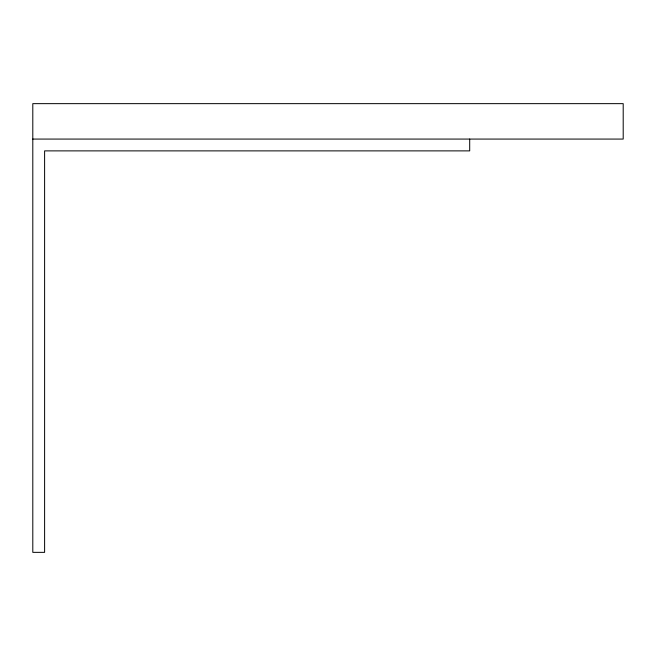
<?xml version="1.0" encoding="UTF-8"?>
<svg xmlns="http://www.w3.org/2000/svg" width="656" height="656" viewBox="0 0 656 656"><rect width="100%" height="100%" fill="white"/><g stroke="black" fill="none" stroke-linecap="round" stroke-linejoin="round"><path stroke-width="0.98" d="M32.8 139.072L623.2 139.072L623.2 103.648L32.8 103.648L32.8 552.352L44.608 552.352L44.608 150.88L469.696 150.88L469.696 139.072"/></g></svg>
